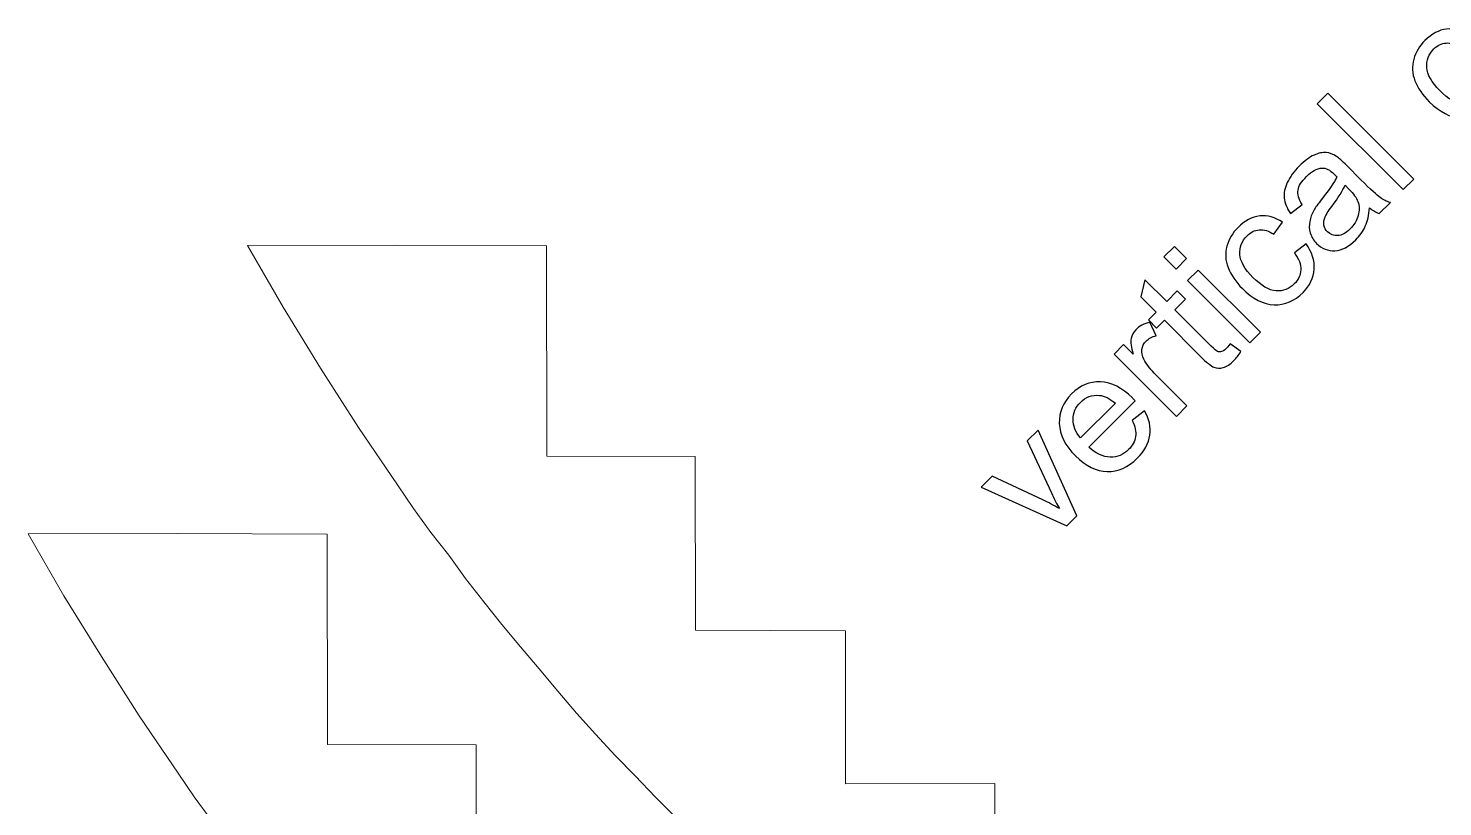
# Model space of a CAD drawing. Header units: centimetres. Extents: x -233 to -82, y 123 to 153.
# Drawn here: x -166.474 to -163.535, y 132.007 to 133.624 of the extents above; entities that cross this region are included whole.
import ezdxf

# ---------------------------------------------------------------- set-up
doc = ezdxf.new("R2010")
doc.units = ezdxf.units.CM
doc.header["$MEASUREMENT"] = 0
doc.layers.add('layer 1', color=7, linetype='Continuous')

msp = doc.modelspace()

# ---------------------------------------------------------------- linework, layer by layer
at = {"layer": 'layer 1'}
for points, knots in [([(-163.45536, 133.54576), (-163.45536, 133.54576), (-163.43097, 133.5645), (-163.43097, 133.5645), (-163.43097, 133.5645), (-163.41845, 133.54732), (-163.41286, 133.52971), (-163.41414, 133.51161), (-163.41414, 133.51161), (-163.41541, 133.4935), (-163.42319, 133.47738), (-163.43733, 133.46324), (-163.43733, 133.46324), (-163.45508, 133.44549), (-163.47509, 133.43708), (-163.49743, 133.43793), (-163.49743, 133.43793), (-163.51971, 133.4387), (-163.5417, 133.44995), (-163.56327, 133.47151), (-163.56327, 133.47151), (-163.5772, 133.48544), (-163.5871, 133.50001), (-163.59296, 133.51507), (-163.59296, 133.51507), (-163.59883, 133.53013), (-163.59961, 133.54505), (-163.59544, 133.55983), (-163.59544, 133.55983), (-163.5912, 133.57454), (-163.58349, 133.58748), (-163.57239, 133.59858), (-163.57239, 133.59858), (-163.55832, 133.61265), (-163.54333, 133.62057), (-163.52727, 133.62234), (-163.52727, 133.62234), (-163.51122, 133.62411), (-163.49545, 133.61979), (-163.47983, 133.60926), (-163.47983, 133.60926), (-163.47983, 133.60926), (-163.49786, 133.58458), (-163.49786, 133.58458), (-163.49786, 133.58458), (-163.50861, 133.59123), (-163.51872, 133.59427), (-163.52826, 133.59349), (-163.52826, 133.59349), (-163.53781, 133.59271), (-163.54622, 133.58868), (-163.55351, 133.5814), (-163.55351, 133.5814), (-163.56461, 133.5703), (-163.56963, 133.55736), (-163.56857, 133.54258), (-163.56857, 133.54258), (-163.56758, 133.52773), (-163.55853, 133.51175), (-163.54135, 133.49457), (-163.54135, 133.49457), (-163.52402, 133.47724), (-163.50804, 133.46791), (-163.49347, 133.46678), (-163.49347, 133.46678), (-163.47898, 133.46557), (-163.46632, 133.47031), (-163.45564, 133.48099), (-163.45564, 133.48099), (-163.44702, 133.48962), (-163.44242, 133.49944), (-163.44193, 133.51055), (-163.44193, 133.51055), (-163.4415, 133.52158), (-163.44589, 133.53332), (-163.45536, 133.54576)], [0, 0, 0, 0, 0.05, 0.05, 0.05, 0.05, 0.1, 0.1, 0.1, 0.1, 0.15, 0.15, 0.15, 0.15, 0.2, 0.2, 0.2, 0.2, 0.25, 0.25, 0.25, 0.25, 0.3, 0.3, 0.3, 0.3, 0.35, 0.35, 0.35, 0.35, 0.4, 0.4, 0.4, 0.4, 0.45, 0.45, 0.45, 0.45, 0.5, 0.5, 0.5, 0.5, 0.55, 0.55, 0.55, 0.55, 0.6, 0.6, 0.6, 0.6, 0.65, 0.65, 0.65, 0.65, 0.7, 0.7, 0.7, 0.7, 0.75, 0.75, 0.75, 0.75, 0.8, 0.8, 0.8, 0.8, 0.85, 0.85, 0.85, 0.85, 0.9, 0.9, 0.9, 0.9, 1, 1, 1, 1]), ([(-163.61757, 133.2888), (-163.61757, 133.2888), (-163.79612, 133.46734), (-163.79612, 133.46734), (-163.79612, 133.46734), (-163.79612, 133.46734), (-163.7742, 133.48926), (-163.7742, 133.48926), (-163.7742, 133.48926), (-163.7742, 133.48926), (-163.59565, 133.31072), (-163.59565, 133.31072), (-163.59565, 133.31072), (-163.59565, 133.31072), (-163.61757, 133.2888), (-163.61757, 133.2888)], [0, 0, 0, 0, 0.2, 0.2, 0.2, 0.2, 0.4, 0.4, 0.4, 0.4, 0.6, 0.6, 0.6, 0.6, 1, 1, 1, 1]), ([(-163.68743, 133.2509), (-163.68864, 133.23584), (-163.69153, 133.22318), (-163.6962, 133.21285), (-163.6962, 133.21285), (-163.70094, 133.20246), (-163.70759, 133.19298), (-163.71614, 133.18443), (-163.71614, 133.18443), (-163.73035, 133.17022), (-163.74478, 133.16272), (-163.75935, 133.16201), (-163.75935, 133.16201), (-163.77391, 133.16131), (-163.78657, 133.16633), (-163.79739, 133.17715), (-163.79739, 133.17715), (-163.80375, 133.18351), (-163.80807, 133.19079), (-163.8104, 133.19892), (-163.8104, 133.19892), (-163.81273, 133.20706), (-163.81316, 133.21498), (-163.81167, 133.22282), (-163.81167, 133.22282), (-163.81019, 133.23067), (-163.80736, 133.23831), (-163.80312, 133.24581), (-163.80312, 133.24581), (-163.79993, 133.25125), (-163.79456, 133.25875), (-163.78692, 133.2685), (-163.78692, 133.2685), (-163.7713, 133.28837), (-163.76083, 133.30393), (-163.75539, 133.31517), (-163.75539, 133.31517), (-163.75836, 133.31828), (-163.76019, 133.32026), (-163.76097, 133.32104), (-163.76097, 133.32104), (-163.76988, 133.32995), (-163.77823, 133.33419), (-163.78607, 133.3337), (-163.78607, 133.3337), (-163.79661, 133.33306), (-163.80743, 133.32719), (-163.81846, 133.31616), (-163.81846, 133.31616), (-163.82878, 133.30584), (-163.83465, 133.29643), (-163.83593, 133.28795), (-163.83593, 133.28795), (-163.8372, 133.27946), (-163.83444, 133.26935), (-163.82758, 133.25783), (-163.82758, 133.25783), (-163.82758, 133.25783), (-163.85191, 133.2393), (-163.85191, 133.2393), (-163.85191, 133.2393), (-163.85919, 133.2504), (-163.86336, 133.26108), (-163.86456, 133.27119), (-163.86456, 133.27119), (-163.8657, 133.28123), (-163.86357, 133.29212), (-163.8582, 133.30358), (-163.8582, 133.30358), (-163.85283, 133.31503), (-163.84455, 133.32642), (-163.83345, 133.33752), (-163.83345, 133.33752), (-163.82242, 133.34855), (-163.81217, 133.35626), (-163.80262, 133.36057), (-163.80262, 133.36057), (-163.79315, 133.36481), (-163.78473, 133.36658), (-163.77759, 133.36594), (-163.77759, 133.36594), (-163.77038, 133.36524), (-163.76316, 133.36255), (-163.75588, 133.35781), (-163.75588, 133.35781), (-163.75136, 133.35484), (-163.74428, 133.34848), (-163.73453, 133.33872), (-163.73453, 133.33872), (-163.73453, 133.33872), (-163.70532, 133.30952), (-163.70532, 133.30952), (-163.70532, 133.30952), (-163.68489, 133.28908), (-163.67152, 133.27671), (-163.66523, 133.27225), (-163.66523, 133.27225), (-163.65887, 133.26773), (-163.65187, 133.2644), (-163.64416, 133.26221), (-163.64416, 133.26221), (-163.64416, 133.26221), (-163.66707, 133.2393), (-163.66707, 133.2393), (-163.66707, 133.2393), (-163.67386, 133.24156), (-163.68065, 133.24538), (-163.68743, 133.2509)], [0, 0, 0, 0, 0.0357143, 0.0357143, 0.0357143, 0.0357143, 0.0714286, 0.0714286, 0.0714286, 0.0714286, 0.1071429, 0.1071429, 0.1071429, 0.1071429, 0.1428571, 0.1428571, 0.1428571, 0.1428571, 0.1785714, 0.1785714, 0.1785714, 0.1785714, 0.2142857, 0.2142857, 0.2142857, 0.2142857, 0.25, 0.25, 0.25, 0.25, 0.2857143, 0.2857143, 0.2857143, 0.2857143, 0.3214286, 0.3214286, 0.3214286, 0.3214286, 0.3571429, 0.3571429, 0.3571429, 0.3571429, 0.3928571, 0.3928571, 0.3928571, 0.3928571, 0.4285714, 0.4285714, 0.4285714, 0.4285714, 0.4642857, 0.4642857, 0.4642857, 0.4642857, 0.5, 0.5, 0.5, 0.5, 0.5357143, 0.5357143, 0.5357143, 0.5357143, 0.5714286, 0.5714286, 0.5714286, 0.5714286, 0.6071429, 0.6071429, 0.6071429, 0.6071429, 0.6428571, 0.6428571, 0.6428571, 0.6428571, 0.6785714, 0.6785714, 0.6785714, 0.6785714, 0.7142857, 0.7142857, 0.7142857, 0.7142857, 0.75, 0.75, 0.75, 0.75, 0.7857143, 0.7857143, 0.7857143, 0.7857143, 0.8214286, 0.8214286, 0.8214286, 0.8214286, 0.8571429, 0.8571429, 0.8571429, 0.8571429, 0.8928571, 0.8928571, 0.8928571, 0.8928571, 0.9285714, 0.9285714, 0.9285714, 0.9285714, 1, 1, 1, 1]), ([(-163.7382, 133.29799), (-163.74287, 133.28682), (-163.75206, 133.27211), (-163.76571, 133.25394), (-163.76571, 133.25394), (-163.77335, 133.24361), (-163.7783, 133.23584), (-163.78042, 133.23046), (-163.78042, 133.23046), (-163.78254, 133.22509), (-163.78311, 133.21985), (-163.78204, 133.21469), (-163.78204, 133.21469), (-163.78091, 133.20946), (-163.77844, 133.20501), (-163.77462, 133.20119), (-163.77462, 133.20119), (-163.76875, 133.19532), (-163.76175, 133.1927), (-163.75341, 133.19327), (-163.75341, 133.19327), (-163.74506, 133.19383), (-163.73665, 133.19829), (-163.72809, 133.20684), (-163.72809, 133.20684), (-163.71968, 133.21526), (-163.71395, 133.22466), (-163.71105, 133.23492), (-163.71105, 133.23492), (-163.70815, 133.24517), (-163.70836, 133.255), (-163.71176, 133.26447), (-163.71176, 133.26447), (-163.71437, 133.27176), (-163.72046, 133.28024), (-163.73014, 133.28993), (-163.73014, 133.28993), (-163.73014, 133.28993), (-163.7382, 133.29799), (-163.7382, 133.29799)], [0, 0, 0, 0, 0.0909091, 0.0909091, 0.0909091, 0.0909091, 0.1818182, 0.1818182, 0.1818182, 0.1818182, 0.2727273, 0.2727273, 0.2727273, 0.2727273, 0.3636364, 0.3636364, 0.3636364, 0.3636364, 0.4545455, 0.4545455, 0.4545455, 0.4545455, 0.5454545, 0.5454545, 0.5454545, 0.5454545, 0.6363636, 0.6363636, 0.6363636, 0.6363636, 0.7272727, 0.7272727, 0.7272727, 0.7272727, 0.8181818, 0.8181818, 0.8181818, 0.8181818, 1, 1, 1, 1]), ([(-163.84356, 133.15756), (-163.84356, 133.15756), (-163.81917, 133.1763), (-163.81917, 133.1763), (-163.81917, 133.1763), (-163.80665, 133.15911), (-163.80107, 133.14151), (-163.80234, 133.12341), (-163.80234, 133.12341), (-163.80361, 133.1053), (-163.81139, 133.08918), (-163.82553, 133.07504), (-163.82553, 133.07504), (-163.84328, 133.05729), (-163.86329, 133.04888), (-163.88564, 133.04972), (-163.88564, 133.04972), (-163.90791, 133.0505), (-163.9299, 133.06175), (-163.95147, 133.08331), (-163.95147, 133.08331), (-163.9654, 133.09724), (-163.9753, 133.11181), (-163.98117, 133.12687), (-163.98117, 133.12687), (-163.98703, 133.14193), (-163.98781, 133.15685), (-163.98364, 133.17163), (-163.98364, 133.17163), (-163.9794, 133.18634), (-163.97169, 133.19928), (-163.96059, 133.21038), (-163.96059, 133.21038), (-163.94652, 133.22445), (-163.93153, 133.23237), (-163.91548, 133.23414), (-163.91548, 133.23414), (-163.89942, 133.23591), (-163.88366, 133.23159), (-163.86803, 133.22106), (-163.86803, 133.22106), (-163.86803, 133.22106), (-163.88606, 133.19638), (-163.88606, 133.19638), (-163.88606, 133.19638), (-163.89681, 133.20303), (-163.90692, 133.20607), (-163.91647, 133.20529), (-163.91647, 133.20529), (-163.92601, 133.20451), (-163.93443, 133.20048), (-163.94171, 133.1932), (-163.94171, 133.1932), (-163.95281, 133.1821), (-163.95783, 133.16916), (-163.95677, 133.15438), (-163.95677, 133.15438), (-163.95578, 133.13953), (-163.94673, 133.12355), (-163.92955, 133.10636), (-163.92955, 133.10636), (-163.91222, 133.08904), (-163.89624, 133.07971), (-163.88168, 133.07857), (-163.88168, 133.07857), (-163.86718, 133.07737), (-163.85452, 133.08211), (-163.84385, 133.09279), (-163.84385, 133.09279), (-163.83522, 133.10141), (-163.83062, 133.11124), (-163.83013, 133.12234), (-163.83013, 133.12234), (-163.8297, 133.13338), (-163.83409, 133.14511), (-163.84356, 133.15756)], [0, 0, 0, 0, 0.05, 0.05, 0.05, 0.05, 0.1, 0.1, 0.1, 0.1, 0.15, 0.15, 0.15, 0.15, 0.2, 0.2, 0.2, 0.2, 0.25, 0.25, 0.25, 0.25, 0.3, 0.3, 0.3, 0.3, 0.35, 0.35, 0.35, 0.35, 0.4, 0.4, 0.4, 0.4, 0.45, 0.45, 0.45, 0.45, 0.5, 0.5, 0.5, 0.5, 0.55, 0.55, 0.55, 0.55, 0.6, 0.6, 0.6, 0.6, 0.65, 0.65, 0.65, 0.65, 0.7, 0.7, 0.7, 0.7, 0.75, 0.75, 0.75, 0.75, 0.8, 0.8, 0.8, 0.8, 0.85, 0.85, 0.85, 0.85, 0.9, 0.9, 0.9, 0.9, 1, 1, 1, 1]), ([(-164.08928, 133.12383), (-164.08928, 133.12383), (-164.11446, 133.149), (-164.11446, 133.149), (-164.11446, 133.149), (-164.11446, 133.149), (-164.09254, 133.17092), (-164.09254, 133.17092), (-164.09254, 133.17092), (-164.09254, 133.17092), (-164.06736, 133.14575), (-164.06736, 133.14575), (-164.06736, 133.14575), (-164.06736, 133.14575), (-164.08928, 133.12383), (-164.08928, 133.12383)], [0, 0, 0, 0, 0.2, 0.2, 0.2, 0.2, 0.4, 0.4, 0.4, 0.4, 0.6, 0.6, 0.6, 0.6, 1, 1, 1, 1]), ([(-163.93591, 132.97046), (-163.93591, 132.97046), (-164.06524, 133.09979), (-164.06524, 133.09979), (-164.06524, 133.09979), (-164.06524, 133.09979), (-164.04332, 133.12171), (-164.04332, 133.12171), (-164.04332, 133.12171), (-164.04332, 133.12171), (-163.91399, 132.99238), (-163.91399, 132.99238), (-163.91399, 132.99238), (-163.91399, 132.99238), (-163.93591, 132.97046), (-163.93591, 132.97046)], [0, 0, 0, 0, 0.2, 0.2, 0.2, 0.2, 0.4, 0.4, 0.4, 0.4, 0.6, 0.6, 0.6, 0.6, 1, 1, 1, 1]), ([(-163.97699, 132.96855), (-163.97699, 132.96855), (-163.95451, 132.95229), (-163.95451, 132.95229), (-163.95451, 132.95229), (-163.95939, 132.94486), (-163.96427, 132.93871), (-163.96914, 132.93383), (-163.96914, 132.93383), (-163.97714, 132.92584), (-163.98456, 132.92096), (-163.99149, 132.91912), (-163.99149, 132.91912), (-163.99835, 132.91721), (-164.00478, 132.91743), (-164.01065, 132.91976), (-164.01065, 132.91976), (-164.01652, 132.92209), (-164.02607, 132.9298), (-164.03922, 132.94295), (-164.03922, 132.94295), (-164.03922, 132.94295), (-164.11361, 133.01734), (-164.11361, 133.01734), (-164.11361, 133.01734), (-164.11361, 133.01734), (-164.12966, 133.00129), (-164.12966, 133.00129), (-164.12966, 133.00129), (-164.12966, 133.00129), (-164.1467, 133.01833), (-164.1467, 133.01833), (-164.1467, 133.01833), (-164.1467, 133.01833), (-164.13065, 133.03438), (-164.13065, 133.03438), (-164.13065, 133.03438), (-164.13065, 133.03438), (-164.16268, 133.06641), (-164.16268, 133.06641), (-164.16268, 133.06641), (-164.16268, 133.06641), (-164.15398, 133.10141), (-164.15398, 133.10141), (-164.15398, 133.10141), (-164.15398, 133.10141), (-164.1088, 133.05623), (-164.1088, 133.05623), (-164.1088, 133.05623), (-164.1088, 133.05623), (-164.08674, 133.07829), (-164.08674, 133.07829), (-164.08674, 133.07829), (-164.08674, 133.07829), (-164.0697, 133.06125), (-164.0697, 133.06125), (-164.0697, 133.06125), (-164.0697, 133.06125), (-164.09176, 133.03919), (-164.09176, 133.03919), (-164.09176, 133.03919), (-164.09176, 133.03919), (-164.0161, 132.96353), (-164.0161, 132.96353), (-164.0161, 132.96353), (-164.00987, 132.95731), (-164.00549, 132.95363), (-164.00294, 132.95264), (-164.00294, 132.95264), (-164.0004, 132.95165), (-163.99771, 132.95151), (-163.99488, 132.95221), (-163.99488, 132.95221), (-163.99206, 132.95292), (-163.98901, 132.95483), (-163.98583, 132.95801), (-163.98583, 132.95801), (-163.98336, 132.96049), (-163.98046, 132.96395), (-163.97699, 132.96855)], [0, 0, 0, 0, 0.047619, 0.047619, 0.047619, 0.047619, 0.0952381, 0.0952381, 0.0952381, 0.0952381, 0.1428571, 0.1428571, 0.1428571, 0.1428571, 0.1904762, 0.1904762, 0.1904762, 0.1904762, 0.2380952, 0.2380952, 0.2380952, 0.2380952, 0.2857143, 0.2857143, 0.2857143, 0.2857143, 0.3333333, 0.3333333, 0.3333333, 0.3333333, 0.3809524, 0.3809524, 0.3809524, 0.3809524, 0.4285714, 0.4285714, 0.4285714, 0.4285714, 0.4761905, 0.4761905, 0.4761905, 0.4761905, 0.5238095, 0.5238095, 0.5238095, 0.5238095, 0.5714286, 0.5714286, 0.5714286, 0.5714286, 0.6190476, 0.6190476, 0.6190476, 0.6190476, 0.6666667, 0.6666667, 0.6666667, 0.6666667, 0.7142857, 0.7142857, 0.7142857, 0.7142857, 0.7619048, 0.7619048, 0.7619048, 0.7619048, 0.8095238, 0.8095238, 0.8095238, 0.8095238, 0.8571429, 0.8571429, 0.8571429, 0.8571429, 0.9047619, 0.9047619, 0.9047619, 0.9047619, 1, 1, 1, 1]), ([(-164.08865, 132.81772), (-164.08865, 132.81772), (-164.21798, 132.94705), (-164.21798, 132.94705), (-164.21798, 132.94705), (-164.21798, 132.94705), (-164.19825, 132.96678), (-164.19825, 132.96678), (-164.19825, 132.96678), (-164.19825, 132.96678), (-164.17866, 132.94719), (-164.17866, 132.94719), (-164.17866, 132.94719), (-164.18283, 132.96141), (-164.18425, 132.97216), (-164.18283, 132.97937), (-164.18283, 132.97937), (-164.18149, 132.98651), (-164.17831, 132.99266), (-164.17322, 132.99775), (-164.17322, 132.99775), (-164.16579, 133.00518), (-164.15596, 133.01034), (-164.14359, 133.01324), (-164.14359, 133.01324), (-164.14359, 133.01324), (-164.13079, 132.98531), (-164.13079, 132.98531), (-164.13079, 132.98531), (-164.13927, 132.98319), (-164.1462, 132.97937), (-164.15158, 132.97399), (-164.15158, 132.97399), (-164.15639, 132.96919), (-164.15929, 132.96346), (-164.16021, 132.95674), (-164.16021, 132.95674), (-164.16112, 132.95002), (-164.15985, 132.94338), (-164.15632, 132.93659), (-164.15632, 132.93659), (-164.15101, 132.92633), (-164.14373, 132.91665), (-164.13447, 132.90738), (-164.13447, 132.90738), (-164.13447, 132.90738), (-164.06673, 132.83964), (-164.06673, 132.83964), (-164.06673, 132.83964), (-164.06673, 132.83964), (-164.08865, 132.81772), (-164.08865, 132.81772)], [0, 0, 0, 0, 0.0714286, 0.0714286, 0.0714286, 0.0714286, 0.1428571, 0.1428571, 0.1428571, 0.1428571, 0.2142857, 0.2142857, 0.2142857, 0.2142857, 0.2857143, 0.2857143, 0.2857143, 0.2857143, 0.3571429, 0.3571429, 0.3571429, 0.3571429, 0.4285714, 0.4285714, 0.4285714, 0.4285714, 0.5, 0.5, 0.5, 0.5, 0.5714286, 0.5714286, 0.5714286, 0.5714286, 0.6428571, 0.6428571, 0.6428571, 0.6428571, 0.7142857, 0.7142857, 0.7142857, 0.7142857, 0.7857143, 0.7857143, 0.7857143, 0.7857143, 0.8571429, 0.8571429, 0.8571429, 0.8571429, 1, 1, 1, 1]), ([(-164.18022, 132.80945), (-164.18022, 132.80945), (-164.15476, 132.82925), (-164.15476, 132.82925), (-164.15476, 132.82925), (-164.14514, 132.81242), (-164.14147, 132.79559), (-164.14387, 132.77862), (-164.14387, 132.77862), (-164.14628, 132.76165), (-164.1549, 132.74567), (-164.16989, 132.73068), (-164.16989, 132.73068), (-164.18884, 132.71173), (-164.20963, 132.70254), (-164.2324, 132.7031), (-164.2324, 132.7031), (-164.25517, 132.70367), (-164.27702, 132.71449), (-164.29802, 132.73549), (-164.29802, 132.73549), (-164.3198, 132.75727), (-164.33111, 132.77975), (-164.33189, 132.80302), (-164.33189, 132.80302), (-164.33267, 132.82628), (-164.32418, 132.84679), (-164.30629, 132.86467), (-164.30629, 132.86467), (-164.28904, 132.88193), (-164.26903, 132.8902), (-164.24626, 132.88935), (-164.24626, 132.88935), (-164.22349, 132.8885), (-164.20143, 132.87747), (-164.18007, 132.85612), (-164.18007, 132.85612), (-164.1788, 132.85485), (-164.17689, 132.8528), (-164.17435, 132.85011), (-164.17435, 132.85011), (-164.17435, 132.85011), (-164.2708, 132.75366), (-164.2708, 132.75366), (-164.2708, 132.75366), (-164.25581, 132.74022), (-164.24096, 132.73344), (-164.22618, 132.73308), (-164.22618, 132.73308), (-164.2114, 132.73273), (-164.1986, 132.73803), (-164.18778, 132.74885), (-164.18778, 132.74885), (-164.17979, 132.75684), (-164.17505, 132.76582), (-164.17357, 132.77579), (-164.17357, 132.77579), (-164.17208, 132.78562), (-164.17428, 132.79686), (-164.18022, 132.80945)], [0, 0, 0, 0, 0.0625, 0.0625, 0.0625, 0.0625, 0.125, 0.125, 0.125, 0.125, 0.1875, 0.1875, 0.1875, 0.1875, 0.25, 0.25, 0.25, 0.25, 0.3125, 0.3125, 0.3125, 0.3125, 0.375, 0.375, 0.375, 0.375, 0.4375, 0.4375, 0.4375, 0.4375, 0.5, 0.5, 0.5, 0.5, 0.5625, 0.5625, 0.5625, 0.5625, 0.625, 0.625, 0.625, 0.625, 0.6875, 0.6875, 0.6875, 0.6875, 0.75, 0.75, 0.75, 0.75, 0.8125, 0.8125, 0.8125, 0.8125, 0.875, 0.875, 0.875, 0.875, 1, 1, 1, 1]), ([(-164.28763, 132.77289), (-164.28763, 132.77289), (-164.21543, 132.84509), (-164.21543, 132.84509), (-164.21543, 132.84509), (-164.22724, 132.85506), (-164.2382, 132.8605), (-164.24824, 132.86135), (-164.24824, 132.86135), (-164.26365, 132.86277), (-164.27695, 132.85796), (-164.28805, 132.84686), (-164.28805, 132.84686), (-164.29816, 132.83674), (-164.30318, 132.82494), (-164.30332, 132.81136), (-164.30332, 132.81136), (-164.30347, 132.79778), (-164.29823, 132.78491), (-164.28763, 132.77289)], [0, 0, 0, 0, 0.1666667, 0.1666667, 0.1666667, 0.1666667, 0.3333333, 0.3333333, 0.3333333, 0.3333333, 0.5, 0.5, 0.5, 0.5, 0.6666667, 0.6666667, 0.6666667, 0.6666667, 1, 1, 1, 1]), ([(-164.31591, 132.59046), (-164.31591, 132.59046), (-164.49445, 132.67057), (-164.49445, 132.67057), (-164.49445, 132.67057), (-164.49445, 132.67057), (-164.47133, 132.6937), (-164.47133, 132.6937), (-164.47133, 132.6937), (-164.47133, 132.6937), (-164.36611, 132.64406), (-164.36611, 132.64406), (-164.36611, 132.64406), (-164.35466, 132.63868), (-164.3432, 132.63274), (-164.33175, 132.62624), (-164.33175, 132.62624), (-164.3367, 132.63501), (-164.34214, 132.64597), (-164.34822, 132.65898), (-164.34822, 132.65898), (-164.34822, 132.65898), (-164.39836, 132.76667), (-164.39836, 132.76667), (-164.39836, 132.76667), (-164.39836, 132.76667), (-164.3758, 132.78923), (-164.3758, 132.78923), (-164.3758, 132.78923), (-164.3758, 132.78923), (-164.29547, 132.61089), (-164.29547, 132.61089), (-164.29547, 132.61089), (-164.29547, 132.61089), (-164.31591, 132.59046), (-164.31591, 132.59046)], [0, 0, 0, 0, 0.1, 0.1, 0.1, 0.1, 0.2, 0.2, 0.2, 0.2, 0.3, 0.3, 0.3, 0.3, 0.4, 0.4, 0.4, 0.4, 0.5, 0.5, 0.5, 0.5, 0.6, 0.6, 0.6, 0.6, 0.7, 0.7, 0.7, 0.7, 0.8, 0.8, 0.8, 0.8, 1, 1, 1, 1])]:
    msp.add_open_spline(points, degree=3, knots=knots, dxfattribs=at)
at = {"layer": 'layer 1', "color": 1, "lineweight": 9}
for points in [[(-164.15661, 131.5443), (-164.15661, 131.5443), (-164.15633, 131.77668), (-164.15633, 131.77668), (-164.15633, 131.77668), (-164.15633, 131.77668), (-164.46748, 131.77791), (-164.46748, 131.77791), (-164.46748, 131.77791), (-164.46748, 131.77791), (-164.46603, 132.05491), (-164.46603, 132.05491), (-164.46603, 132.05491), (-164.46603, 132.05491), (-164.77612, 132.05428), (-164.77612, 132.05428), (-164.77612, 132.05428), (-164.77612, 132.05428), (-164.77619, 132.37199), (-164.77619, 132.37199), (-164.77619, 132.37199), (-164.77619, 132.37199), (-165.08734, 132.37322), (-165.08734, 132.37322), (-165.08734, 132.37322), (-165.08734, 132.37322), (-165.08812, 132.73447), (-165.08812, 132.73447), (-165.08812, 132.73447), (-165.08812, 132.73447), (-165.39641, 132.73493), (-165.39641, 132.73493), (-165.39641, 132.73493), (-165.39641, 132.73493), (-165.39701, 133.17209), (-165.39701, 133.17209), (-165.39701, 133.17209), (-165.39701, 133.17209), (-165.70809, 133.17332), (-165.70809, 133.17332), (-165.70809, 133.17332), (-165.70809, 133.17332), (-166.01822, 133.17272), (-166.01822, 133.17272), (-166.01822, 133.17272), (-166.01822, 133.17272), (-165.9441, 133.04438), (-165.9441, 133.04438), (-165.9441, 133.04438), (-165.9441, 133.04438), (-165.86635, 132.91819), (-165.86635, 132.91819), (-165.86635, 132.91819), (-165.86635, 132.91819), (-165.78782, 132.79486), (-165.78782, 132.79486), (-165.78782, 132.79486), (-165.78782, 132.79486), (-165.70668, 132.67552), (-165.70668, 132.67552), (-165.70668, 132.67552), (-165.70668, 132.67552), (-165.67341, 132.62634), (-165.67341, 132.62634), (-165.67341, 132.62634), (-165.67341, 132.62634), (-165.63722, 132.57632), (-165.63722, 132.57632), (-165.63722, 132.57632), (-165.63722, 132.57632), (-165.60025, 132.52926), (-165.60025, 132.52926), (-165.60025, 132.52926), (-165.60025, 132.52926), (-165.56511, 132.4811), (-165.56511, 132.4811), (-165.56511, 132.4811), (-165.56511, 132.4811), (-165.52711, 132.43217), (-165.52711, 132.43217), (-165.52711, 132.43217), (-165.52711, 132.43217), (-165.49014, 132.38508), (-165.49014, 132.38508), (-165.49014, 132.38508), (-165.49014, 132.38508), (-165.45134, 132.339), (-165.45134, 132.339), (-165.45134, 132.339), (-165.45134, 132.339), (-165.41257, 132.293), (-165.41257, 132.293), (-165.41257, 132.293), (-165.41257, 132.293), (-165.37373, 132.24696), (-165.37373, 132.24696), (-165.37373, 132.24696), (-165.37373, 132.24696), (-165.33492, 132.20093), (-165.33492, 132.20093), (-165.33492, 132.20093), (-165.33492, 132.20093), (-165.29534, 132.15778), (-165.29534, 132.15778), (-165.29534, 132.15778), (-165.29534, 132.15778), (-165.25473, 132.1128), (-165.25473, 132.1128), (-165.25473, 132.1128), (-165.25473, 132.1128), (-165.21332, 132.07072), (-165.21332, 132.07072), (-165.21332, 132.07072), (-165.21332, 132.07072), (-165.17088, 132.02683), (-165.17088, 132.02683), (-165.17088, 132.02683), (-165.17088, 132.02683), (-165.12946, 131.98471), (-165.12946, 131.98471), (-165.12946, 131.98471), (-165.12946, 131.98471), (-165.08699, 131.94079), (-165.08699, 131.94079), (-165.08699, 131.94079), (-165.08699, 131.94079), (-164.98652, 131.84727), (-164.98652, 131.84727), (-164.98652, 131.84727), (-164.98652, 131.84727), (-164.88319, 131.75297), (-164.88319, 131.75297), (-164.88319, 131.75297), (-164.88319, 131.75297), (-164.77647, 131.66548), (-164.77647, 131.66548), (-164.77647, 131.66548), (-164.77647, 131.66548), (-164.67583, 131.58427), (-164.67583, 131.58427), (-164.67583, 131.58427), (-164.67583, 131.58427), (-164.57151, 131.50518), (-164.57151, 131.50518), (-164.57151, 131.50518), (-164.57151, 131.50518), (-164.46748, 131.43081), (-164.46748, 131.43081), (-164.46748, 131.43081), (-164.46748, 131.43081), (-164.42796, 131.40474), (-164.42796, 131.40474), (-164.42796, 131.40474), (-164.42796, 131.40474), (-164.39138, 131.37941), (-164.39138, 131.37941), (-164.39138, 131.37941), (-164.39138, 131.37941), (-164.35187, 131.35338), (-164.35187, 131.35338), (-164.35187, 131.35338), (-164.35187, 131.35338), (-164.31342, 131.32911), (-164.31342, 131.32911), (-164.31342, 131.32911), (-164.31342, 131.32911), (-164.27497, 131.30487), (-164.27497, 131.30487), (-164.27497, 131.30487), (-164.27497, 131.30487), (-164.23475, 131.28169), (-164.23475, 131.28169), (-164.23475, 131.28169), (-164.23475, 131.28169), (-164.19626, 131.25742), (-164.19626, 131.25742), (-164.19626, 131.25742), (-164.19626, 131.25742), (-164.15597, 131.23425), (-164.15597, 131.23425), (-164.15597, 131.23425), (-164.15597, 131.23425), (-164.00675, 131.14937), (-164.00675, 131.14937), (-164.00675, 131.14937), (-164.00675, 131.14937), (-163.85234, 131.07228), (-163.85234, 131.07228), (-163.85234, 131.07228), (-163.85234, 131.07228), (-163.69525, 130.99922), (-163.69525, 130.99922), (-163.69525, 130.99922), (-163.69525, 130.99922), (-163.53664, 130.93195), (-163.53664, 130.93195)], [(-164.6121, 130.94506), (-164.6121, 130.94506), (-164.61182, 131.17743), (-164.61182, 131.17743), (-164.61182, 131.17743), (-164.61182, 131.17743), (-164.92297, 131.17867), (-164.92297, 131.17867), (-164.92297, 131.17867), (-164.92297, 131.17867), (-164.92153, 131.45567), (-164.92153, 131.45567), (-164.92153, 131.45567), (-164.92153, 131.45567), (-165.23162, 131.45503), (-165.23162, 131.45503), (-165.23162, 131.45503), (-165.23162, 131.45503), (-165.23169, 131.77275), (-165.23169, 131.77275), (-165.23169, 131.77275), (-165.23169, 131.77275), (-165.54284, 131.77398), (-165.54284, 131.77398), (-165.54284, 131.77398), (-165.54284, 131.77398), (-165.54361, 132.13523), (-165.54361, 132.13523), (-165.54361, 132.13523), (-165.54361, 132.13523), (-165.85191, 132.13568), (-165.85191, 132.13568), (-165.85191, 132.13568), (-165.85191, 132.13568), (-165.85251, 132.57285), (-165.85251, 132.57285), (-165.85251, 132.57285), (-165.85251, 132.57285), (-166.16359, 132.57408), (-166.16359, 132.57408), (-166.16359, 132.57408), (-166.16359, 132.57408), (-166.47371, 132.57348), (-166.47371, 132.57348), (-166.47371, 132.57348), (-166.47371, 132.57348), (-166.39959, 132.44514), (-166.39959, 132.44514), (-166.39959, 132.44514), (-166.39959, 132.44514), (-166.32184, 132.31895), (-166.32184, 132.31895), (-166.32184, 132.31895), (-166.32184, 132.31895), (-166.24331, 132.19562), (-166.24331, 132.19562), (-166.24331, 132.19562), (-166.24331, 132.19562), (-166.16217, 132.07628), (-166.16217, 132.07628), (-166.16217, 132.07628), (-166.16217, 132.07628), (-166.12891, 132.0271), (-166.12891, 132.0271), (-166.12891, 132.0271), (-166.12891, 132.0271), (-166.09271, 131.97708), (-166.09271, 131.97708), (-166.09271, 131.97708), (-166.09271, 131.97708), (-166.05574, 131.93001), (-166.05574, 131.93001), (-166.05574, 131.93001), (-166.05574, 131.93001), (-166.0206, 131.88186), (-166.0206, 131.88186), (-166.0206, 131.88186), (-166.0206, 131.88186), (-165.98261, 131.83293), (-165.98261, 131.83293), (-165.98261, 131.83293), (-165.98261, 131.83293), (-165.94564, 131.78583), (-165.94564, 131.78583), (-165.94564, 131.78583), (-165.94564, 131.78583), (-165.90683, 131.73976), (-165.90683, 131.73976), (-165.90683, 131.73976), (-165.90683, 131.73976), (-165.86806, 131.69376), (-165.86806, 131.69376), (-165.86806, 131.69376), (-165.86806, 131.69376), (-165.82922, 131.64772), (-165.82922, 131.64772), (-165.82922, 131.64772), (-165.82922, 131.64772), (-165.79042, 131.60168), (-165.79042, 131.60168), (-165.79042, 131.60168), (-165.79042, 131.60168), (-165.75084, 131.55854), (-165.75084, 131.55854), (-165.75084, 131.55854), (-165.75084, 131.55854), (-165.71023, 131.51356), (-165.71023, 131.51356), (-165.71023, 131.51356), (-165.71023, 131.51356), (-165.66881, 131.47147), (-165.66881, 131.47147), (-165.66881, 131.47147), (-165.66881, 131.47147), (-165.62638, 131.42759), (-165.62638, 131.42759), (-165.62638, 131.42759), (-165.62638, 131.42759), (-165.58496, 131.38547), (-165.58496, 131.38547), (-165.58496, 131.38547), (-165.58496, 131.38547), (-165.54249, 131.34155), (-165.54249, 131.34155), (-165.54249, 131.34155), (-165.54249, 131.34155), (-165.44201, 131.24802), (-165.44201, 131.24802), (-165.44201, 131.24802), (-165.44201, 131.24802), (-165.33869, 131.15373), (-165.33869, 131.15373), (-165.33869, 131.15373), (-165.33869, 131.15373), (-165.23197, 131.06624), (-165.23197, 131.06624), (-165.23197, 131.06624), (-165.23197, 131.06624), (-165.13132, 130.98503), (-165.13132, 130.98503), (-165.13132, 130.98503), (-165.13132, 130.98503), (-165.02701, 130.90594), (-165.02701, 130.90594), (-165.02701, 130.90594), (-165.02701, 130.90594), (-164.92297, 130.83157), (-164.92297, 130.83157), (-164.92297, 130.83157), (-164.92297, 130.83157), (-164.88346, 130.8055), (-164.88346, 130.8055), (-164.88346, 130.8055), (-164.88346, 130.8055), (-164.84688, 130.78017), (-164.84688, 130.78017), (-164.84688, 130.78017), (-164.84688, 130.78017), (-164.80737, 130.75414), (-164.80737, 130.75414), (-164.80737, 130.75414), (-164.80737, 130.75414), (-164.76891, 130.72986), (-164.76891, 130.72986), (-164.76891, 130.72986), (-164.76891, 130.72986), (-164.73046, 130.70563), (-164.73046, 130.70563), (-164.73046, 130.70563), (-164.73046, 130.70563), (-164.69024, 130.68245), (-164.69024, 130.68245), (-164.69024, 130.68245), (-164.69024, 130.68245), (-164.65176, 130.65818), (-164.65176, 130.65818), (-164.65176, 130.65818), (-164.65176, 130.65818), (-164.61147, 130.635), (-164.61147, 130.635), (-164.61147, 130.635), (-164.61147, 130.635), (-164.46224, 130.55012), (-164.46224, 130.55012), (-164.46224, 130.55012), (-164.46224, 130.55012), (-164.30783, 130.47304), (-164.30783, 130.47304), (-164.30783, 130.47304), (-164.30783, 130.47304), (-164.15074, 130.39998), (-164.15074, 130.39998), (-164.15074, 130.39998), (-164.15074, 130.39998), (-163.99213, 130.33271), (-163.99213, 130.33271)]]:
    msp.add_open_spline(points, degree=3, knots=[0, 0, 0, 0, 0.02, 0.02, 0.02, 0.02, 0.04, 0.04, 0.04, 0.04, 0.06, 0.06, 0.06, 0.06, 0.08, 0.08, 0.08, 0.08, 0.1, 0.1, 0.1, 0.1, 0.12, 0.12, 0.12, 0.12, 0.14, 0.14, 0.14, 0.14, 0.16, 0.16, 0.16, 0.16, 0.18, 0.18, 0.18, 0.18, 0.2, 0.2, 0.2, 0.2, 0.22, 0.22, 0.22, 0.22, 0.24, 0.24, 0.24, 0.24, 0.26, 0.26, 0.26, 0.26, 0.28, 0.28, 0.28, 0.28, 0.3, 0.3, 0.3, 0.3, 0.32, 0.32, 0.32, 0.32, 0.34, 0.34, 0.34, 0.34, 0.36, 0.36, 0.36, 0.36, 0.38, 0.38, 0.38, 0.38, 0.4, 0.4, 0.4, 0.4, 0.42, 0.42, 0.42, 0.42, 0.44, 0.44, 0.44, 0.44, 0.46, 0.46, 0.46, 0.46, 0.48, 0.48, 0.48, 0.48, 0.5, 0.5, 0.5, 0.5, 0.52, 0.52, 0.52, 0.52, 0.54, 0.54, 0.54, 0.54, 0.56, 0.56, 0.56, 0.56, 0.58, 0.58, 0.58, 0.58, 0.6, 0.6, 0.6, 0.6, 0.62, 0.62, 0.62, 0.62, 0.64, 0.64, 0.64, 0.64, 0.66, 0.66, 0.66, 0.66, 0.68, 0.68, 0.68, 0.68, 0.7, 0.7, 0.7, 0.7, 0.72, 0.72, 0.72, 0.72, 0.74, 0.74, 0.74, 0.74, 0.76, 0.76, 0.76, 0.76, 0.78, 0.78, 0.78, 0.78, 0.8, 0.8, 0.8, 0.8, 0.82, 0.82, 0.82, 0.82, 0.84, 0.84, 0.84, 0.84, 0.86, 0.86, 0.86, 0.86, 0.88, 0.88, 0.88, 0.88, 0.9, 0.9, 0.9, 0.9, 0.92, 0.92, 0.92, 0.92, 0.94, 0.94, 0.94, 0.94, 0.96, 0.96, 0.96, 0.96, 1, 1, 1, 1], dxfattribs=at)

doc.saveas('drawing.dxf')
